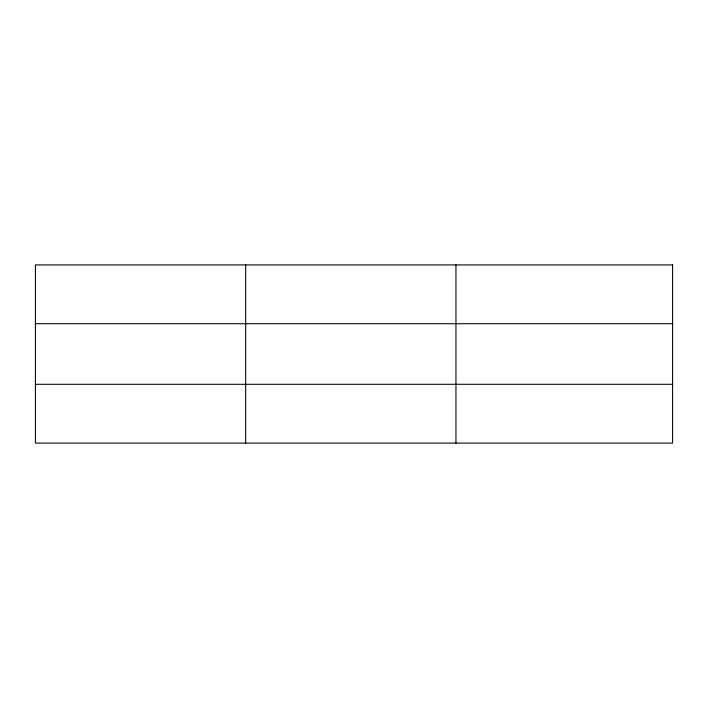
<?xml version="1.0" encoding="UTF-8"?>
<svg xmlns="http://www.w3.org/2000/svg" width="708" height="708" viewBox="0 0 708 708"><rect width="100%" height="100%" fill="white"/><g stroke="black" fill="none" stroke-linecap="round" stroke-linejoin="round"><path stroke-width="1.06" d="M245.676 443.084L245.676 264.916M455.952 443.084L455.952 264.916M35.4 323.706L672.6 323.706M35.4 384.294L672.6 384.294M672.6 264.916L672.6 443.084L35.4 443.084L35.4 264.916L672.6 264.916"/></g></svg>
